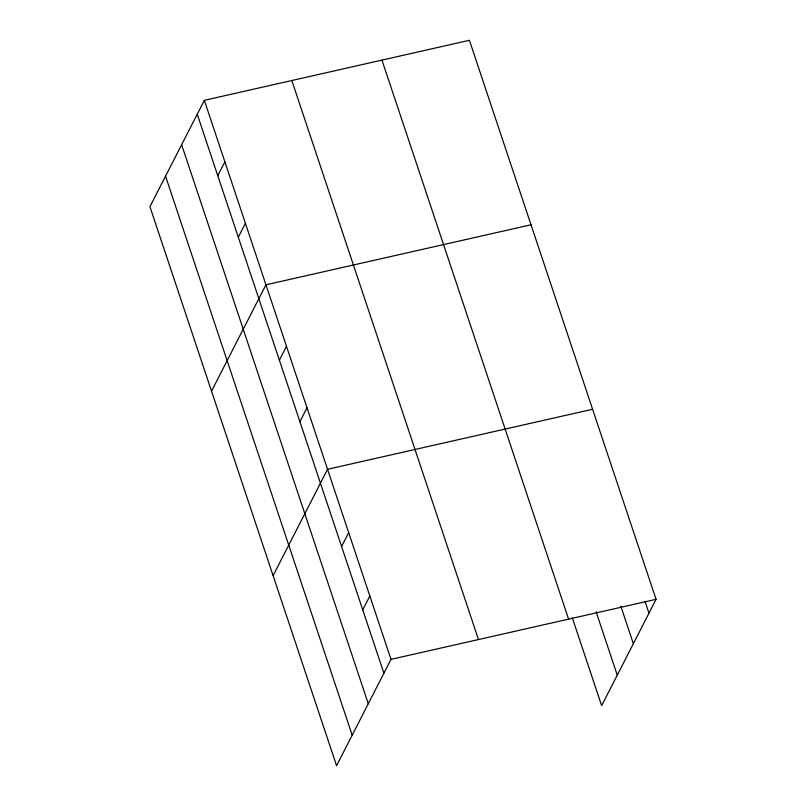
<?xml version="1.0" encoding="UTF-8"?>
<svg xmlns="http://www.w3.org/2000/svg" width="806" height="806" viewBox="0 0 806 806"><rect width="100%" height="100%" fill="white"/><g stroke="black" fill="none" stroke-linecap="round" stroke-linejoin="round"><path stroke-width="1.21" d="M204.351 100.327L149.936 206.668L336.576 765.7L390.991 659.358L204.351 100.327L469.424 40.3L656.064 599.332L601.649 705.673L572.27 617.678M217.781 175.698L224.884 161.825M238.314 237.186L245.407 223.312M211.525 391.152L265.94 284.81L531.013 224.783M279.37 360.171L286.473 346.298M299.903 421.669L307.005 407.796M273.113 575.635L327.538 469.294L592.612 409.257M341.583 546.518L348.686 532.645M362.74 609.88L369.843 596.007M390.991 659.358L656.064 599.332M645.052 601.467L648.971 613.205M620.822 606.172L633.355 643.712M596.108 611.794L617.265 675.156M381.953 60.107L568.593 619.139M291.822 80.519L478.472 639.551M197.248 114.2L383.898 673.232M181.632 144.717L368.282 703.749M165.542 176.161L352.192 735.183"/></g></svg>
